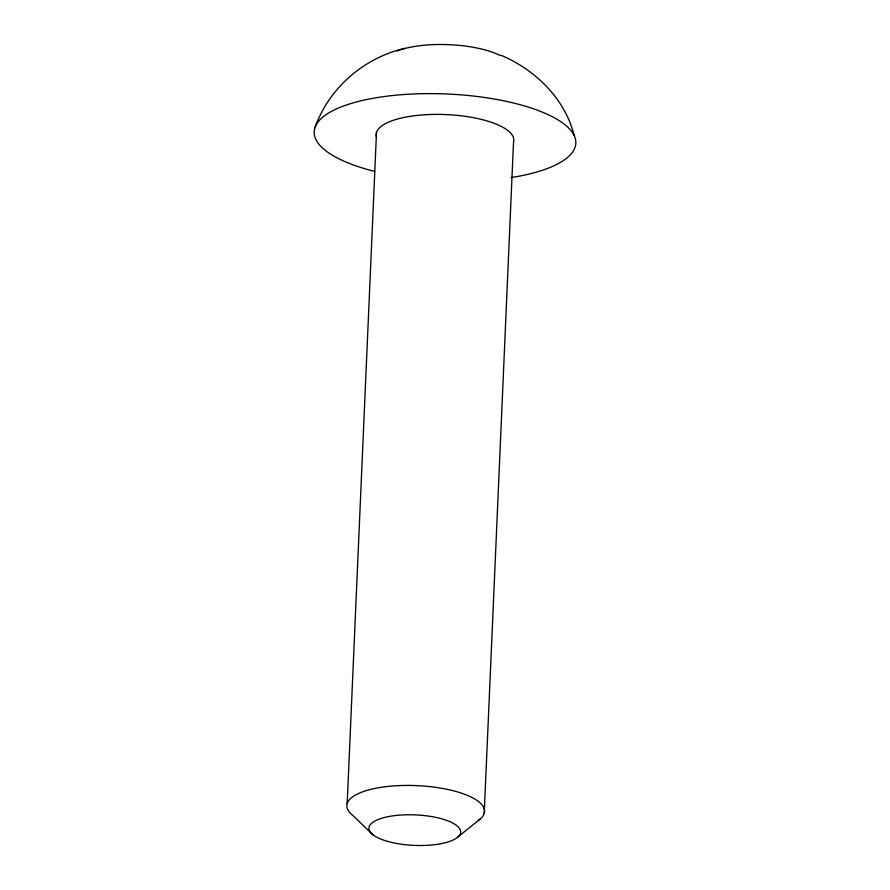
<?xml version="1.0" encoding="UTF-8"?>
<svg xmlns="http://www.w3.org/2000/svg" width="890" height="890" viewBox="0 0 890 890"><rect width="100%" height="100%" fill="white"/><g stroke="black" fill="none" stroke-linecap="round" stroke-linejoin="round"><path stroke-width="1.33" d="M347.189 803.548L376.492 132.488M484.216 813.438L513.508 142.389A68.919 22.895 2.5 0 0 444.666 114.521A68.919 22.895 2.5 0 0 376.559 137.294M314.826 128.038C328.655 88.232 363.776 57.95 404.683 48.316M457.694 837.212L480.099 819.1M501.092 55.28C535.291 69.809 565.083 98.701 574.117 135.447M372.91 834.787L352.93 815.474A68.919 22.895 2.5 0 1 415.819 785.581A68.919 22.895 2.5 0 1 478.375 820.413M397.051 51.042A64.325 21.36 2.5 0 1 500.414 55.614M374.734 171.425A130.941 43.488 2.5 0 1 347.055 104.775A130.941 43.488 2.5 0 1 546.037 113.709A130.941 43.488 2.5 0 1 511.194 177.555M387.951 841.495A45.946 15.264 2.5 0 0 460.43 833.441A45.946 15.264 2.5 0 0 395.883 815.485A45.946 15.264 2.5 0 0 387.951 841.495"/></g></svg>
